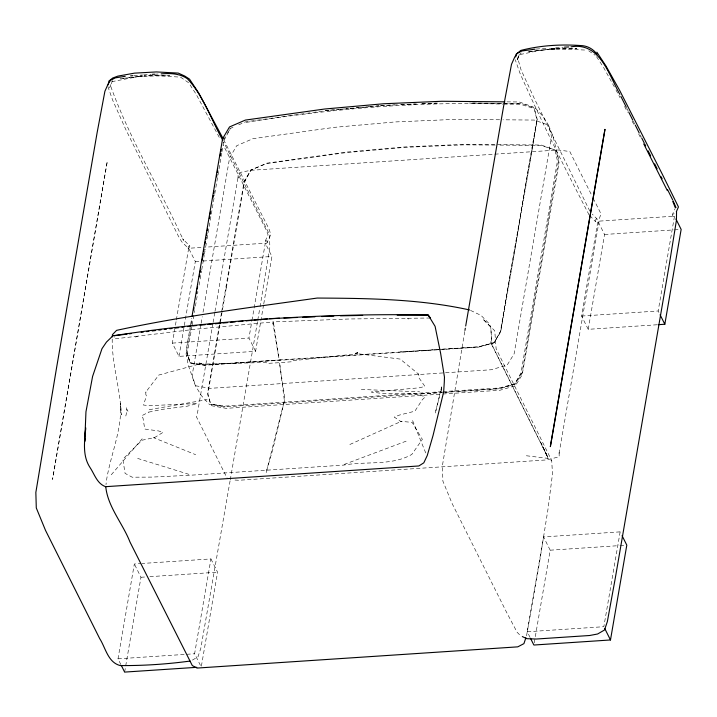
<?xml version="1.0" encoding="UTF-8"?>
<svg xmlns="http://www.w3.org/2000/svg" width="717" height="717" viewBox="0 0 717 717"><rect width="100%" height="100%" fill="white"/><g stroke="black" fill="none" stroke-linecap="round" stroke-linejoin="round"><path stroke-width="0.54" stroke-dasharray="3.58 2.69" d="M267.289 242.489L266.805 240.724L265.245 241.145L265.182 243.063L266.733 243.305L270.892 234.459L268.723 228.338L224.188 140.747M439.817 395.246L435.237 413.252L441.573 386.848L441.179 391.025L441.52 388.515L440.346 390.666M125.807 416.012L126.9 411.406L126.497 407.686M112.219 339.069C111.861 364.541 120.492 389.385 121.245 414.838L120.483 403.25C122.347 429.483 110.463 454.865 106.483 480.489L105.999 484.62M430.263 318.007L349.717 318.966L273.365 321.897L272.962 323.501L278.743 357.371M148.778 412.123L162.329 409.362L187.576 406.118L197.265 403.537L149.181 405.679L143.382 405.015L146.483 396.125L145.757 394.171L145.981 391.832L158.851 375.036L201.495 363.456L202.033 364.128L266.303 362.488L266.742 363.411L279.531 362.694L292.258 361.718L292.419 360.759L355.327 353.992L355.641 353.221L357.81 352.567L357.102 353.212L357.962 353.75L400.158 359.074L418.19 373.826L419.176 376.084L419.122 378.092L424.912 386.4L419.284 387.816L371.397 392.02L381.202 393.319L406.252 393.23L419.015 394.171L424.993 397.155L422.349 399.629L414.892 411.182L399.656 415L394.287 417.079L400.507 421.327L412.132 422.367L422.349 439.351L411.818 454.417C391.536 466.14 366.145 460.923 343.793 465.091L190.068 475.254L151.825 477.101L132.215 477.208L125.081 473.381L122.822 459.158L142.002 440.229L154.531 437.594L163.037 432.369L158.565 430.944L144.762 429.044L143.006 418.11L141.5 415.896L148.885 412.033M206.317 243.233L205.179 249.857M207.07 238.824L214.616 194.692M214.813 193.59L221.786 152.775M221.974 151.672L223.677 141.742M226.339 287.741L244.38 181.724L250.941 170.001L266.832 163.171L346.302 152.112L405.311 146.904L463.8 144.341L541.236 145.022L554.976 149.898L556.249 151.368L559.063 162.634L522.2 374.776L515.433 385.719L500.009 390.236L442.649 394.027M120.85 664.516L118 658.824L134.33 563.992L140.989 563.553M263.569 304.994L255.593 351.312L178.99 356.376L172.349 343.111L176.149 321.055M176.337 319.952L188.679 248.27L204.22 247.248M124.641 672.089L140.971 577.257L134.33 563.992M178.99 356.376L195.32 261.535L188.679 248.27M190.355 326.074L186.187 350.326L190.059 362.856L204.058 365.285L478.571 347.127L494.058 342.753L500.798 331.639L537.32 119.515L534.282 108.599L533.045 106.878L519.233 101.966L505.978 101.85M190.552 324.971L191.69 318.357M190.435 328.574L186.079 353.866L188.347 365.347L195.391 385.719L201.486 395.739L209.346 404.397L223.641 406.96L444.11 392.378M191.188 324.174L192.138 318.68M200.93 324.389L192.192 375.143L195.391 385.719L209.982 388.345L444.423 372.84M201.127 323.286L202.266 316.663M203.028 312.245L229.619 157.758L236.709 145.721L252.967 138.668L334.445 127.339L394.906 121.953L454.874 119.372L501.855 119.784M212.895 323.492L197.569 412.526L196.359 416.667L227.432 478.723M213.092 322.399L214.795 312.504M214.983 311.402L238.25 176.212L238.098 178.022L238.044 173.469L241.62 172.107L250.896 170.305L558.265 149.978L569.8 151.529L591.588 195.042M221.454 313.051L207.491 393.92L210.637 404.092L211.909 405.786L226.124 408.349L441.547 394.099M221.643 311.958L244.049 181.876L250.941 170.001L266.733 163.53L345.809 152.667L405.15 147.326L463.98 144.852L497.464 145.085M210.932 558.928L217.574 572.193L201.244 667.025L194.603 653.761L210.932 558.928L142.1 563.472M255.593 351.312L248.951 338.048L251.801 321.503M251.99 320.4L265.281 243.206L205.331 247.177M230.085 480.865L200.778 648.455L197.946 656.88L191.036 660.877M230.282 479.763L257.573 321.162M257.762 320.06L259.85 307.952M260.038 306.849L269.861 247.141L269.422 234.441L223.713 142.091M263.757 303.891L271.922 256.471L265.281 243.206M464.759 331.514L442.434 465.548L442.873 481.062L452.113 503.522L506.283 611.735L517.074 632.215L520.533 635.719M530.078 637.449L527.237 631.767L543.558 536.925L620.16 531.862L621.11 533.762M657.05 324.765L588.227 329.318L581.577 316.054L597.906 221.212L674.509 216.149L658.179 310.981L659.604 313.822M534.255 642.826L550.199 550.19L543.558 536.925M588.227 329.318L604.548 234.477L597.906 221.212M620.16 531.862L603.839 626.703L527.237 631.767M191.986 326.02L187.397 352.513L190.059 362.856L204.39 365.061L282.83 359.737M192.174 324.918L194.657 310.569M195.427 306.15L197.91 291.801M199.057 285.178L201.549 270.829M201.737 269.726L204.22 255.377M204.417 254.275L204.99 250.959M226.321 287.616L207.921 393.525L210.637 404.092L224.842 406.79M536.854 119.784L500.394 331.604L494.058 342.753L478.669 346.929L441.125 349.34M266.186 472.628L284.38 400.695L279.531 362.694L284.237 394.556L284.443 400.669L272.756 449.595L266.715 470.191M440.937 390.64L441.52 388.515M672.573 214.213L672.519 216.131L674.061 216.373L674.652 214.535L674.141 213.783L672.573 214.213L674.993 208.781M112.435 80.555L110.642 86.076C129.123 137.485 157.785 184.726 180.603 234.28L183.677 240.401L182.656 238.788L189.888 246.128L188.688 248.638L181.715 241.746L178.354 236.072L125.654 129.203L112.605 100.03L107.935 86.676M526.538 635.862L539.345 563.356L547.931 509.572L552.484 473.973L551.714 460.565L496.137 348.829L494.748 330.788L482.747 318.85L490.76 327.095L491.961 344.805M109.531 87.976L111.422 82.724M548.371 49.285L542.097 49.993L519.135 54.734L516.867 61.044L518.776 55.012L521.313 52.986M265.245 241.145L268.059 234.817L266.5 230.507L223.256 145.022M223.865 140.64L230.256 128.701M244.416 181.84L250.941 170.001M223.758 139.394L225.38 136.723M227.549 133.156L229.709 129.598M521.591 373.154L514.716 383.98L499.355 388.641L442.981 392.405M278.859 357.792L273.365 321.897L272.962 323.501L273.096 322.345M111.252 474.797L142.486 438.445M199.335 364.245L200.016 363.6L199.093 363.062L202.015 363.985M519.135 54.734L517.979 59.144L521.071 69.899L533.941 97.709L590.566 212.59M145.739 392.665L145.981 391.832M355.309 353.848L357.81 352.567M349.842 444.495L401.475 421.264L400.507 421.327M135.549 337.089L137.574 336.201L196.279 329.112L273.365 321.897M229.745 128.693L234.737 126.533M238.725 124.812L245.716 121.8L325.679 110.66L385.002 105.372L399.441 104.754M344.088 464.464L407.785 440.552M189.503 245.644L188.257 246.702L188.15 248.503M596.84 218.712L595.594 219.769L595.477 221.571L596.687 221.141L597.216 219.196L592.269 214.141M111.798 81.666L139.062 76.441M149.163 409.694L207.15 399.656M246.182 122.392C330.949 108.885 416.783 101.339 502.662 104.117M138.695 76.513L120.08 78.727L139.304 76.611M550.414 49.061L527.407 51.794L548.595 49.554M137.574 336.201L114.317 338.899L114.146 336.811M325.464 110.588L328.807 110.284M329.919 110.185L338.818 109.387M339.939 109.289L348.838 108.482M349.959 108.384L358.858 107.577M359.97 107.478L368.879 106.672M369.99 106.573L378.899 105.775M380.01 105.668L394.413 104.852M133.882 75.59L142.575 74.962M536.137 49.07L548.066 48.147M556.168 49.052L576.934 48.514L555.926 48.855M420.879 393.875L441.878 392.477M154.531 437.594L153.572 437.666L195.678 454.686M143.66 74.891L151.287 74.389M555.693 47.645L563.338 47.214M143.633 76.334L169.606 75.455L144.171 75.868L154.469 75.626L180.487 77.122L188.634 82.742L196.162 94.259L220.236 139.188M195.32 261.535L201.979 261.096M203.09 261.024L271.922 256.471M604.548 234.477L673.38 229.924M674.491 229.852L678.927 229.557M172.349 343.111L248.951 338.048M581.577 316.054L658.179 310.981M445.544 372.768L491.315 369.739L507.161 365.096L514.107 353.857L551.525 136.472L548.469 125.099L543.065 116.387L535.662 108.455L521.779 103.544L469.456 103.078M441.833 391.67L224.95 406.1L210.637 404.092M442.936 391.599L499.265 387.96L514.716 383.98L521.008 372.822L557.467 161.02L554.976 149.898L540.994 145.39L498.584 145.094M445.221 392.307L499.704 388.704L515.263 384.169L522.075 373.118L558.794 159.801L553.013 136.266L548.469 125.099L534.29 120.071L502.976 119.793M140.971 577.257L145.408 576.961M149.853 576.665L217.574 572.193M550.199 550.19L619.031 545.637M620.142 545.565L625.69 545.198M118 658.824L194.603 653.761M400.274 351.975L440.023 349.412M154.567 74.209L160.043 73.941M400.552 104.7L417.204 103.992M421.641 103.795L438.302 103.087M401.045 104.574L415.412 103.974M422.044 103.696L436.42 103.096M355.65 353.266L356.501 353.239M357.962 353.75L356.125 353.427M555.98 48.819L585.628 50.065M471.813 103.069L520.497 103.499M503.773 104.126L520.417 104.261L534.282 108.599L536.899 119.936L500.421 331.819L494.058 342.753L478.508 346.804L204.345 364.935L190.059 362.856L186.698 352.405M418.19 373.826L418.522 374.399M361.305 389.456L419.588 391.805M234.988 480.049L238.833 480.273L546.739 459.911L559.188 456.792L559.126 452.221L558.973 454.031L599.654 217.717L600.998 213.836L594.061 199.989M526.35 455.752L547.905 458.36L551.714 460.565M137.628 458.414L189.933 474.663M199.093 363.062L201.486 363.411M201.065 363.68L201.549 363.833M470.513 310.407L481.08 315.426L489.03 323.537L490.76 327.095L491.916 345.011L547.313 456.245L490.428 341.722M407.337 318.357L408.529 319.038M588.72 50.817L595.065 55.182M589.759 215.557L595.477 221.571M596.544 56.697L602.343 65.552M589.042 214.813C564.897 168.19 541.12 121.173 519.933 73.089L515.263 59.744M603.499 67.326L614.953 87.985M615.975 89.894L620.008 97.673M624.543 106.421L627.563 112.255M632.107 121.03L634.626 125.995M638.668 133.945L640.693 137.924M626.819 108.276L628.307 111.243M633.272 121.146L634.76 124.113M640.227 135.002L641.213 136.983M127.976 411.325L126.981 409.317L126.9 411.406M547.313 456.245L541.21 442.963L547.905 458.36L547.313 456.182M412.607 420.583L426.131 453.978M107.111 162.338L52.511 479.503L107.111 162.338"/><path stroke-width="1.08" d="M676.543 211.614L676.445 220.253L669.508 263.22L615.204 578.673L607.362 621.567L604.521 629.992L597.619 633.998L589.634 635.504L536.191 639.035L526.789 638.677L522.317 636.562M112.327 336.873L112.426 334.687L116.593 330.349C182.808 315.991 250.152 307.53 317.183 298.057C368.153 298.317 419.553 298.926 469.545 309.95M84.982 438.248L84.749 441.466L85.959 411.782L92.592 376.425L101.993 348.668L106.457 342.081L112.963 335.753C217.251 320.176 322.749 313.114 428.183 314.987L435.094 326.334L440.596 353.212L444.468 377.133L444.289 382.215L443.653 391.984L433.032 435.524L427.26 455.492L423.801 462.832L418.827 465.969L105.578 486.682C97.037 483.652 94.59 474.331 89.992 467.466C82.213 455.537 84.588 441.063 85.69 427.717M85.126 436.097L85.655 428.578M105.757 486.682C107.729 506.856 122.804 523.5 130.01 542.088L192.299 665.573L197.076 668.065L517.782 646.851L523.912 643.642L525.884 637.807M108.258 84.803L108.894 81.066L112.686 78.036L117.902 76.11L134.473 73.143L156.405 71.933L178.228 73.089L184.753 76.047L189.539 79.139L198.627 92.896L223.184 138.793M192.066 316.152L222.62 138.686L229.512 126.954L245.348 120.08L324.711 109.011L383.541 103.768L441.896 101.267L504.867 101.841M193.653 309.878L194.029 307.683M196.485 293.387L196.87 291.183M197.247 288.987L197.623 286.791M199.326 276.887L199.711 274.692M200.088 272.496L200.464 270.291M202.167 260.396L202.544 258.201M202.929 255.996L203.305 253.8M203.682 251.595L204.058 249.399M205.008 243.905L205.385 241.701M205.761 239.505L206.146 237.3M206.523 235.104L206.899 232.908M207.276 230.704L207.661 228.508M209.364 218.613L209.74 216.409M210.117 214.213L210.493 212.017M212.958 197.722L213.334 195.517M213.711 193.321L214.096 191.116M216.552 176.83L216.928 174.625M217.314 172.43L217.69 170.225M220.146 155.93L220.531 153.734M220.908 151.538L221.284 149.333M464.948 330.412L465.324 328.216M465.7 326.011L503.684 105.847L511.499 64.324L514.734 57.037L517.145 53.408L521.931 50.979L535.052 49.159M515.747 56.939L516.231 54.133L520.793 50.432C540.197 45.449 560.336 44.176 580.286 45.529C587.035 45.619 593.165 48.783 597.028 54.331M530.553 638.399L533.878 645.031L610.481 639.967L626.801 545.126L622.06 535.653M658.161 324.684L664.829 324.245L681.15 229.413L675.934 218.99M676.328 211.739L678.461 206.962L662.114 173.828L619.649 90.396L605.964 65.964L596.876 52.198M190.041 661.065C166.989 664.184 143.481 665.761 120.205 665.564C107.9 662.436 105.623 647.881 99.708 638.623L45.529 530.41L36.289 507.941L35.85 492.436L56.661 367.212L97.109 132.735L104.915 91.211L108.159 83.925L110.561 80.295L115.347 77.857L125.224 76.316M114.057 335.762L127.017 334.104M129.177 333.826L131.336 333.557M141.141 332.321L143.346 332.043M146.653 331.639L148.867 331.362M152.174 330.958L155.481 330.546M158.789 330.134L160.993 329.865M164.301 329.453L166.505 329.184M169.812 328.771L172.026 328.503M175.333 328.09L178.641 327.687M181.948 327.275L184.152 327.006M187.46 326.593L190.767 326.181M192.981 325.912L196.655 325.5M139.788 76.387L141.984 76.127M140.084 76.325L142.127 76.092M549.419 49.168L554.868 48.846M199.971 325.186L205.161 324.702M207.697 324.469L212.931 323.976M215.145 323.77L220.935 323.224M222.906 323.044L227.558 322.605M230.677 322.309L235.284 321.879M238.438 321.583L243.009 321.153M246.2 320.858L251.837 320.329M253.961 320.132L259.572 319.603M261.723 319.406L267.298 318.877M269.493 318.671L279.469 318.169M130.637 75.868L132.797 75.679M196.808 667.321L124.641 672.089L121.325 665.457M564.44 47.161L568.823 46.946M571.01 46.838C599.977 41.864 608.724 74.693 619.873 94.411M152.38 74.317L154.567 74.209M161.146 73.887C170.099 73.098 179.662 73.43 187.343 78.691C203.637 95.97 211.192 119.685 222.718 140.111M283.905 317.998L297.214 317.488M302.753 317.281L314.951 316.815M321.601 316.555L333.799 316.089M340.458 315.838L362.685 315.417M551.507 48.926L554.824 48.873M397.2 315.122L428.183 314.987L430.263 318.007L429.949 317.29M643.723 143.884L667.348 190.623M620.868 96.392L626.326 107.281M628.809 112.237L632.779 120.151M635.262 125.108L639.232 133.021M641.715 137.978L644.198 142.925M644.691 143.92L645.685 145.91M648.177 150.893L650.669 155.867M654.657 163.835L657.148 168.809M661.137 176.776L662.132 178.766M672.842 201.576L675.396 207.876M660.079 314.772L664.829 324.245M604.781 628.594L610.481 639.967M667.509 189.53L672.636 199.801M673.057 200.769L676.006 207.563M604.96 129.41L550.36 446.583L604.96 129.41"/></g></svg>
